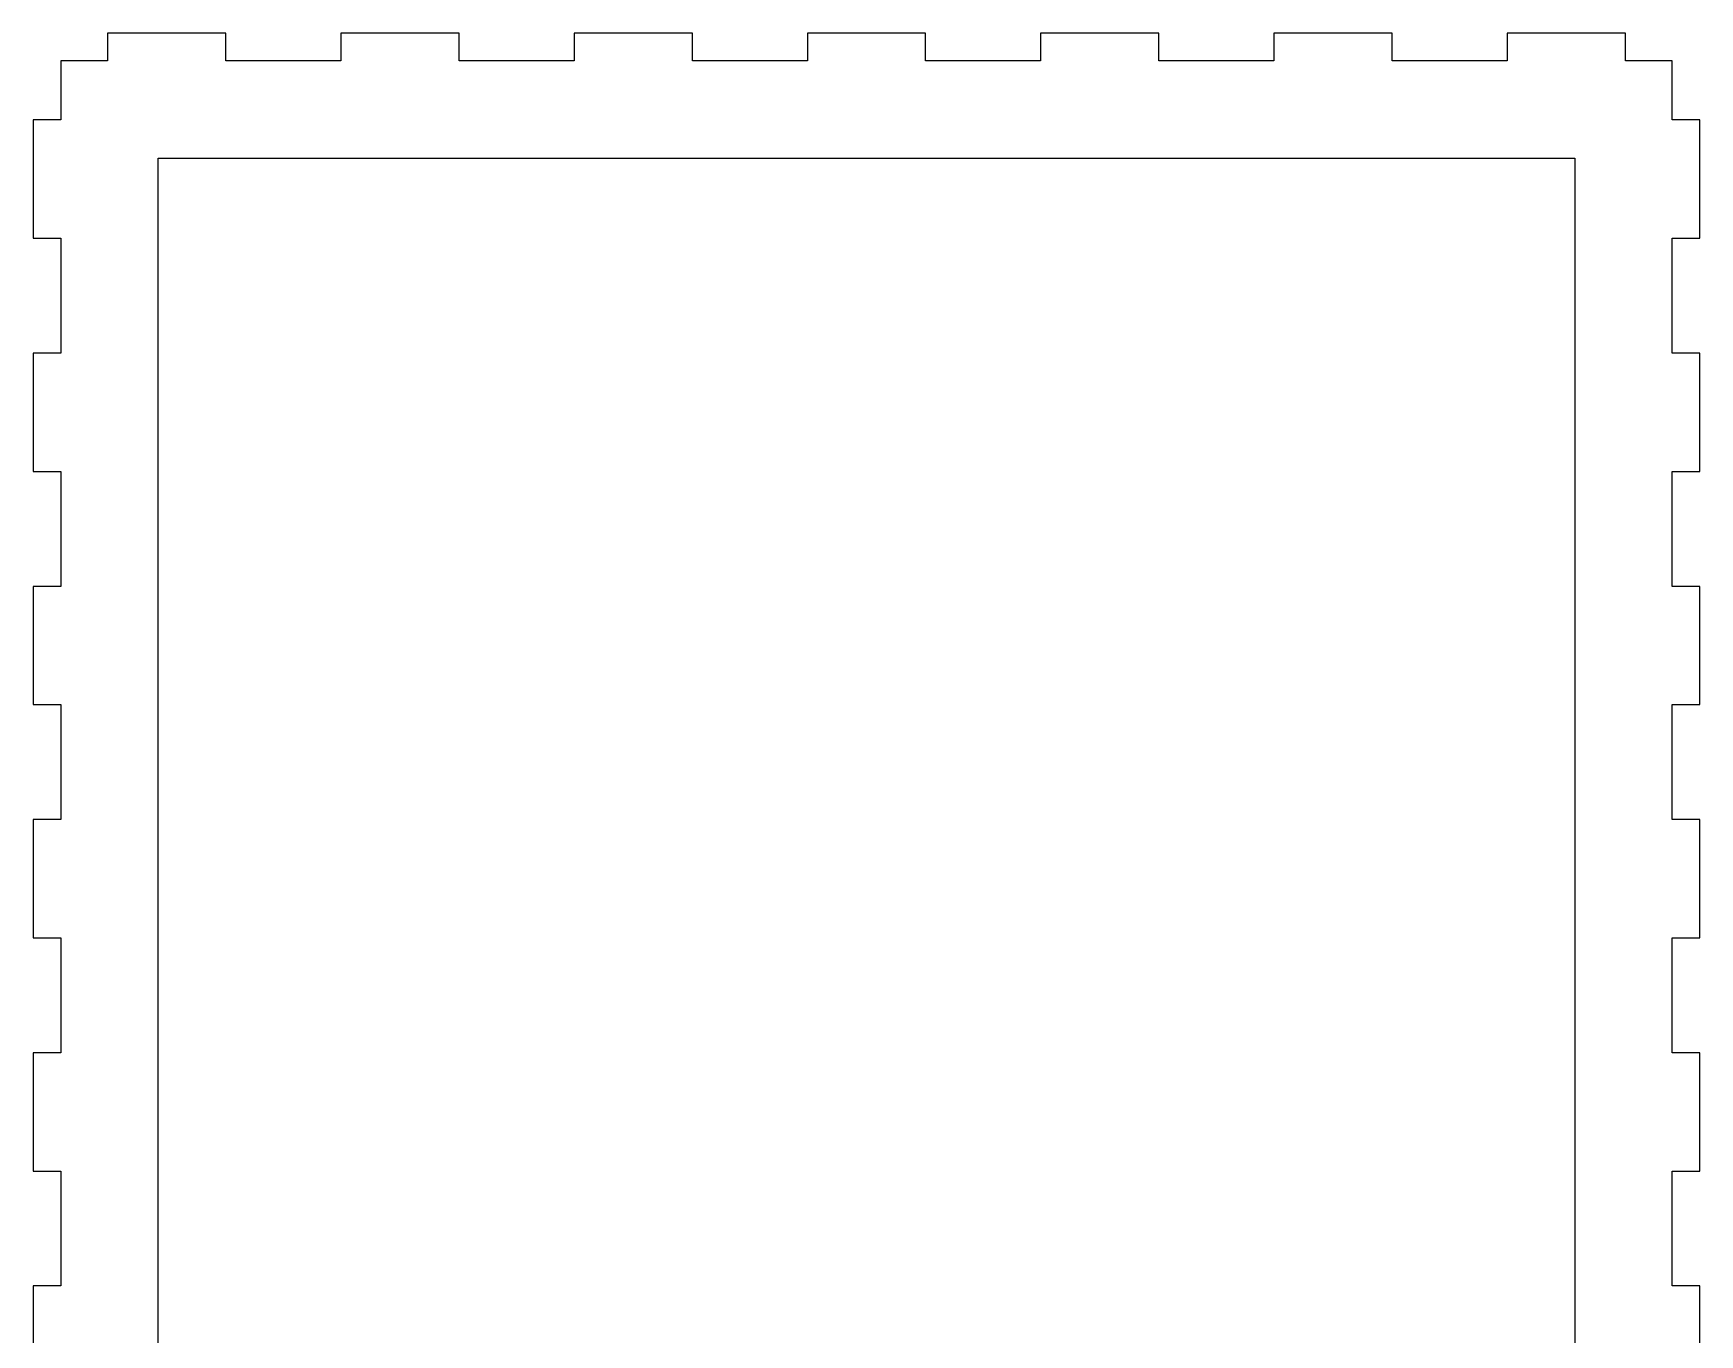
# Model space of a CAD drawing. Header units: metres. Extents: x -388 to 588, y -456 to 144.
# Drawn here: x -100 to 100, y -12.2 to 144 of the extents above; entities that cross this region are included whole.
import ezdxf

# ---------------------------------------------------------------- set-up
doc = ezdxf.new("R2010")
doc.units = ezdxf.units.M

msp = doc.modelspace()

# ---------------------------------------------------------------- linework, layer by layer
for p, q in [((-76.9, 144), (-91.1, 144)), ((-91.1, 144), (-91.1, 140.7)), ((-76.9, 140.7), (-76.9, 144)), ((-48.9, 144), (-63.1, 144)), ((-63.1, 144), (-63.1, 140.7)), ((-48.9, 140.7), (-48.9, 144)), ((-20.9, 144), (-35.1, 144)), ((-35.1, 144), (-35.1, 140.7)), ((-20.9, 140.7), (-20.9, 144)), ((7.1, 144), (-7.1, 144)), ((-7.1, 144), (-7.1, 140.7)), ((7.1, 140.7), (7.1, 144)), ((35.1, 144), (20.9, 144)), ((20.9, 144), (20.9, 140.7)), ((35.1, 140.7), (35.1, 144)), ((63.1, 144), (48.9, 144)), ((48.9, 144), (48.9, 140.7)), ((63.1, 140.7), (63.1, 144)), ((91.1, 144), (76.9, 144)), ((76.9, 144), (76.9, 140.7)), ((91.1, 140.7), (91.1, 144)), ((-91.1, 140.7), (-96.7, 140.7)), ((-96.7, 140.7), (-96.7, 133.6)), ((-63.1, 140.7), (-76.9, 140.7)), ((-35.1, 140.7), (-48.9, 140.7)), ((-7.1, 140.7), (-20.9, 140.7)), ((20.9, 140.7), (7.1, 140.7)), ((48.9, 140.7), (35.1, 140.7)), ((76.9, 140.7), (63.1, 140.7)), ((96.7, 140.7), (91.1, 140.7)), ((96.7, 133.6), (96.7, 140.7)), ((-96.7, 133.6), (-100, 133.6)), ((-100, 133.6), (-100, 119.4)), ((100, 133.6), (96.7, 133.6)), ((100, 119.4), (100, 133.6)), ((-85, -128), (-85, 129)), ((-85, 129), (85, 129)), ((85, 129), (85, -128)), ((-100, 119.4), (-96.7, 119.4)), ((-96.7, 119.4), (-96.7, 105.6)), ((96.7, 105.6), (96.7, 119.4)), ((96.7, 119.4), (100, 119.4)), ((-96.7, 105.6), (-100, 105.6)), ((-100, 105.6), (-100, 91.4)), ((100, 105.6), (96.7, 105.6)), ((100, 91.4), (100, 105.6)), ((-100, 91.4), (-96.7, 91.4)), ((-96.7, 91.4), (-96.7, 77.6)), ((96.7, 77.6), (96.7, 91.4)), ((96.7, 91.4), (100, 91.4)), ((-96.7, 77.6), (-100, 77.6)), ((-100, 77.6), (-100, 63.4)), ((100, 77.6), (96.7, 77.6)), ((100, 63.4), (100, 77.6)), ((-100, 63.4), (-96.7, 63.4)), ((-96.7, 63.4), (-96.7, 49.6)), ((96.7, 49.6), (96.7, 63.4)), ((96.7, 63.4), (100, 63.4)), ((-96.7, 49.6), (-100, 49.6)), ((-100, 49.6), (-100, 35.4)), ((100, 49.6), (96.7, 49.6)), ((100, 35.4), (100, 49.6)), ((-100, 35.4), (-96.7, 35.4)), ((-96.7, 35.4), (-96.7, 21.6)), ((96.7, 21.6), (96.7, 35.4)), ((96.7, 35.4), (100, 35.4)), ((-96.7, 21.6), (-100, 21.6)), ((-100, 21.6), (-100, 7.4)), ((100, 21.6), (96.7, 21.6)), ((100, 7.4), (100, 21.6)), ((-100, 7.4), (-96.7, 7.4)), ((-96.7, 7.4), (-96.7, -6.4)), ((96.7, -6.4), (96.7, 7.4)), ((96.7, 7.4), (100, 7.4)), ((-96.7, -6.4), (-100, -6.4)), ((-100, -6.4), (-100, -20.6)), ((100, -6.4), (96.7, -6.4)), ((100, -20.6), (100, -6.4))]:
    msp.add_line(p, q)

doc.saveas('drawing.dxf')
